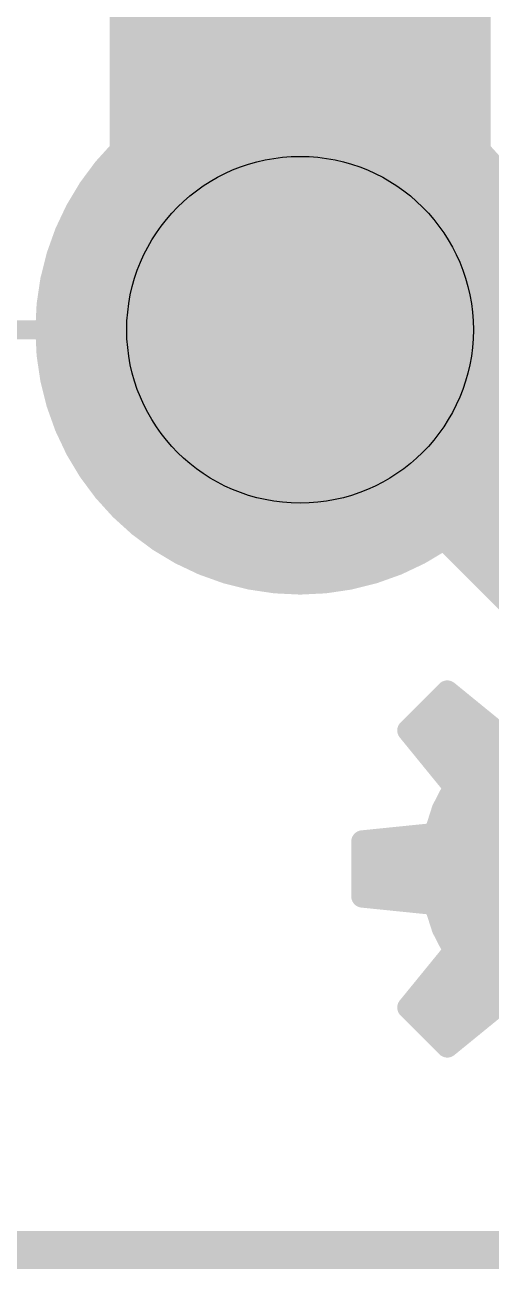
# Model space of a CAD drawing. Extents: x -36 to 72, y -18 to 26.
# Drawn here: x 5.78 to 8.89, y -0.13 to 8.17 of the extents above; entities that cross this region are included whole.
import ezdxf

# ---------------------------------------------------------------- set-up
doc = ezdxf.new("R2010")
doc.units = 0
for name, color, linetype in [('1', 12, 'CONTINUOUS'), ('17', 110, 'CONTINUOUS'), ('20', 53, 'CONTINUOUS'), ('21', 41, 'CONTINUOUS'), ('29', 253, 'CONTINUOUS'), ('30', 253, 'CONTINUOUS'), ('44', 253, 'CONTINUOUS'), ('51', 53, 'CONTINUOUS')]:
    doc.layers.add(name, color=color, linetype=linetype)

# ---------------------------------------------------------------- blocks, each defined once
blk = doc.blocks.new('ROUNDP')
at = {"const_width": 0.5}
blk.add_lwpolyline([(0, -0.25, 1), (0, 0.25, 1), (0, -0.25)], format="xyb", dxfattribs=at)

msp = doc.modelspace()

# ---------------------------------------------------------------- linework, layer by layer
at = {"layer": '1'}
for points, const_width in [([(7.62, 19.2659), (7.62, 6.1341)], 2.54), ([(9.9441, 3.81), (7.62, 6.1341)], 0.762)]:
    msp.add_lwpolyline(points, dxfattribs=dict(at, const_width=const_width))
for points, const_width in [([(6.985, 6.1341, 1), (8.255, 6.1341)], 1.27), ([(7.7547, 6.2688, 1), (7.4853, 5.9994)], 0.381)]:
    msp.add_lwpolyline(points, format="xyb", dxfattribs=dict(at, const_width=const_width))
at = {"layer": '20', "const_width": 0.254}
msp.add_lwpolyline([(20.32, 0), (0, 0)], dxfattribs=at)
at = {"layer": '21', "const_width": 0.15}
for points in [[(8.6015, 3.722), (8.343, 3.4635)], [(8.9785, 3.4146), (8.6015, 3.722)], [(8.4795, 3.6), (8.7511, 3.6)], [(8.343, 3.4635), (8.6504, 3.0865)], [(8.354, 3.45), (8.9351, 3.45)], [(8.4763, 3.3), (10.5737, 3.3)], [(8.6504, 3.0865), (8.5722, 2.9347)], [(8.5986, 3.15), (10.4514, 3.15)], [(8.6058, 3), (9.4551, 3)], [(8.5722, 2.9347), (8.5201, 2.772)], [(8.5451, 2.85), (9.178, 2.85)], [(8.5201, 2.772), (8.0362, 2.7228)], [(8.0362, 2.7228), (8.0362, 2.3572)], [(8.0362, 2.7), (9.0846, 2.7)], [(8.0362, 2.55), (9.0596, 2.55)], [(8.0362, 2.4), (9.0806, 2.4)], [(8.0362, 2.3572), (8.5201, 2.308)], [(8.5201, 2.308), (8.5722, 2.1453)], [(8.5387, 2.25), (9.16, 2.25)], [(8.5722, 2.1453), (8.6504, 1.9935)], [(8.5955, 2.1), (9.3729, 2.1)], [(8.6504, 1.9935), (8.343, 1.6165)], [(8.6149, 1.95), (10.4351, 1.95)], [(8.4926, 1.8), (10.5574, 1.8)], [(8.343, 1.6165), (8.6015, 1.358)], [(8.3703, 1.65), (8.9596, 1.65)], [(8.6015, 1.358), (8.9785, 1.6654)], [(8.4595, 1.5), (8.7757, 1.5)]]:
    msp.add_lwpolyline(points, dxfattribs=at)
at = {"layer": '21', "const_width": 0.075}
for points in [[(8.6252, 3.7511, 1), (8.5778, 3.6929)], [(8.628, 3.6955, 1), (8.575, 3.7485)], [(8.4795, 3.6375, 1), (8.4795, 3.5625)], [(8.7511, 3.5625, 1), (8.7511, 3.6375)], [(8.3721, 3.4872, 1), (8.3139, 3.4398)], [(8.3165, 3.49, 1), (8.3695, 3.437)], [(8.354, 3.4875, 1), (8.354, 3.4125)], [(8.4763, 3.3375, 1), (8.4763, 3.2625)], [(8.5986, 3.1875, 1), (8.5986, 3.1125)], [(8.6837, 3.0693, 1), (8.6171, 3.1037)], [(8.6058, 3.0375, 1), (8.6058, 2.9625)], [(8.6213, 3.0628, 1), (8.6795, 3.1102)], [(8.5388, 2.9518, 1), (8.6055, 2.9175)], [(8.6079, 2.9232, 1), (8.5365, 2.9461)], [(8.5451, 2.8875, 1), (8.5451, 2.8125)], [(8.4844, 2.7834, 1), (8.5558, 2.7606)], [(8.5239, 2.7347, 1), (8.5163, 2.8093)], [(8.0737, 2.7228, 1), (7.9987, 2.7228)], [(8.0324, 2.7601, 1), (8.04, 2.6855)], [(8.0362, 2.7375, 1), (8.0362, 2.6625)], [(8.0362, 2.5875, 1), (8.0362, 2.5125)], [(8.0362, 2.4375, 1), (8.0362, 2.3625)], [(8.04, 2.3945, 1), (8.0324, 2.3199)], [(7.9987, 2.3572, 1), (8.0737, 2.3572)], [(8.5558, 2.3194, 1), (8.4844, 2.2966)], [(8.5387, 2.2875, 1), (8.5387, 2.2125)], [(8.5163, 2.2707, 1), (8.5239, 2.3453)], [(8.6055, 2.1625, 1), (8.5388, 2.1282)], [(8.5365, 2.1339, 1), (8.6079, 2.1568)], [(8.5955, 2.1375, 1), (8.5955, 2.0625)], [(8.6149, 1.9875, 1), (8.6149, 1.9125)], [(8.6171, 1.9763, 1), (8.6837, 2.0107)], [(8.6795, 1.9698, 1), (8.6213, 2.0172)], [(8.4926, 1.8375, 1), (8.4926, 1.7625)], [(8.3695, 1.643, 1), (8.3165, 1.59)], [(8.3139, 1.6402, 1), (8.3721, 1.5928)], [(8.3703, 1.6875, 1), (8.3703, 1.6125)], [(8.4595, 1.5375, 1), (8.4595, 1.4625)], [(8.7757, 1.4625, 1), (8.7757, 1.5375)], [(8.5778, 1.3871, 1), (8.6252, 1.3289)], [(8.575, 1.3315, 1), (8.628, 1.3845)]]:
    msp.add_lwpolyline(points, format="xyb", dxfattribs=at)
at = {"layer": '44'}
msp.add_circle((7.62, 6.1341), 1.1557, dxfattribs=at)
at = {"layer": '51', "const_width": 0.127}
msp.add_lwpolyline([(11.3157, 6.1341), (-2.667, 6.1341)], dxfattribs=at)

# ---------------------------------------------------------------- block references
at = {"layer": '17', "xscale": 3.3274, "yscale": 3.3274, "rotation": 270}
msp.add_blockref('ROUNDP', (7.62, 6.1341), dxfattribs=at)
msp.add_blockref('ROUNDP', (7.62, 6.1341), dxfattribs=at)
msp.add_blockref('ROUNDP', (7.62, 6.1341), dxfattribs=at)
msp.add_blockref('ROUNDP', (7.62, 6.1341), dxfattribs=at)
at = {"layer": '29', "xscale": 3.5306, "yscale": 3.5306, "rotation": 270}
msp.add_blockref('ROUNDP', (7.62, 6.1341), dxfattribs=at)
at = {"layer": '30', "xscale": 3.5306, "yscale": 3.5306, "rotation": 270}
msp.add_blockref('ROUNDP', (7.62, 6.1341), dxfattribs=at)

doc.saveas('drawing.dxf')
